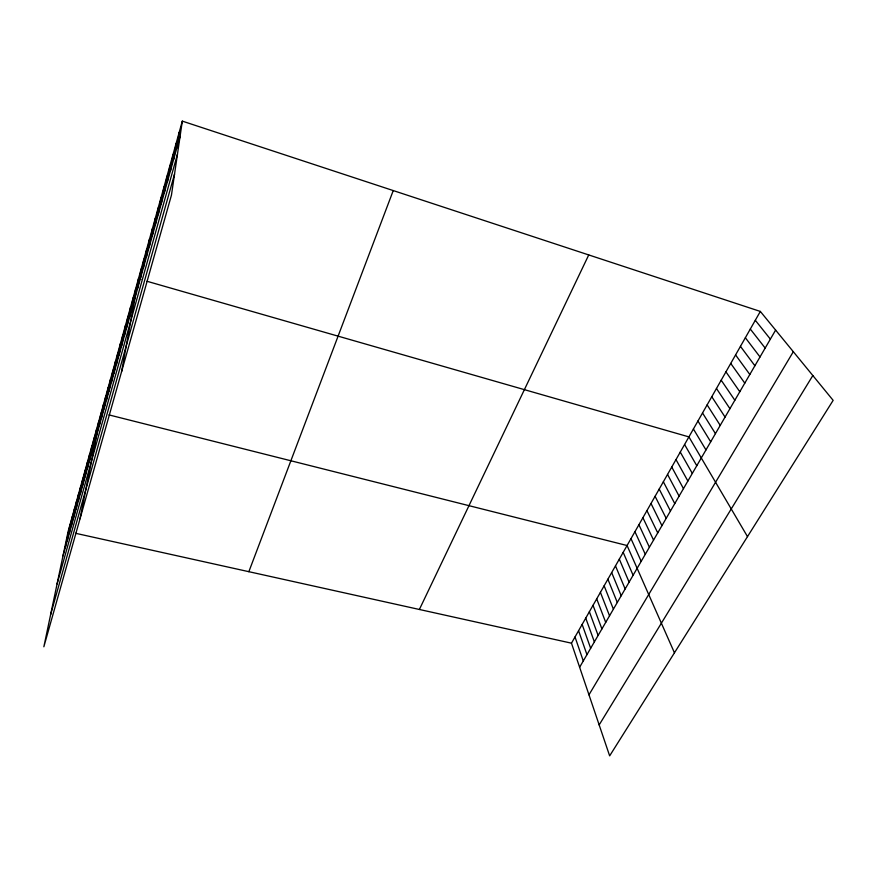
<?xml version="1.0" encoding="UTF-8"?>
<svg xmlns="http://www.w3.org/2000/svg" width="877" height="877" viewBox="0 0 877 877"><rect width="100%" height="100%" fill="white"/><g stroke="black" fill="none" stroke-linecap="round" stroke-linejoin="round"><path stroke-width="1.32" d="M182.317 121.125L171.453 195.143L43.85 646.788L68.088 531.637L182.317 121.125L760.337 311.434L833.15 400.361L609.658 755.875L571.475 643.181L760.337 311.434M176.858 147.895L179.193 132.328M173.679 159.307L176.113 143.433M170.522 170.609L173.043 154.44M167.397 181.802L170.017 165.336M164.306 192.885L167.014 176.134M161.236 203.859L164.032 186.834M158.2 214.733L161.083 197.435M155.196 225.51L158.167 207.926M152.225 236.176L155.262 218.329M149.276 246.744L152.401 228.645M146.349 257.213L149.55 238.862M143.455 267.584L146.733 248.98M140.583 277.856L143.949 259.011M121.552 371.749L138.434 278.809L140.89 279.511M137.744 288.04L141.175 268.954M132.219 307.827L135.803 288.292M129.544 317.441L133.183 297.687M126.88 326.968L130.596 307.005M124.238 336.417L128.02 316.246M119.042 355.064L122.944 334.488M121.629 345.779L125.477 325.411M116.466 364.262L120.434 343.499M111.401 382.427L115.49 361.291M113.922 373.383L117.956 352.433M108.891 391.394L113.045 370.072M103.957 409.099L108.211 387.426M106.413 400.285L110.623 378.787M99.09 426.507L103.464 404.494M101.513 417.847L105.832 395.998M94.321 443.63L98.794 421.289M79.993 518.866L101.118 412.924M89.618 460.469L94.19 437.809M91.953 452.083L96.481 429.587M84.992 477.022L89.673 454.078M87.294 468.778L91.921 445.976M78.206 501.359L83.019 477.987M80.454 493.312L85.212 470.072M82.712 485.2L87.437 462.102M73.767 517.255L78.667 493.608M75.97 509.34L80.837 485.825M67.244 540.627L72.265 516.608M69.404 532.898L74.381 509M71.574 525.104L76.518 501.337M65.106 548.3L70.171 524.15M62.98 555.908L180.081 136.363M57.082 583.939L177.461 154.209M50.592 614.777L174.534 174.128M248.849 571.694L393.247 190.572M419.381 609.482L588.741 254.933M579.631 667.244L775.619 330.103M588.971 694.825L793.312 351.71M599.166 724.917L812.826 375.542M75.532 533.282L571.475 643.181M108.945 414.898L627.077 545.527L674.457 652.806M147.007 281.276L688.916 436.899L747.5 536.614M755.305 320.28L770.368 339.125M750.306 329.05L765.172 348.07M745.362 337.744L760.008 356.95M740.451 346.371L754.889 365.753M735.573 354.933L749.813 374.479M730.738 363.429L744.781 383.139M725.948 371.848L739.793 391.723M721.19 380.201L734.838 400.241M716.465 388.5L729.927 408.682M711.784 396.722L725.06 417.068M707.136 404.889L720.225 425.378M702.532 412.979L715.435 433.622M697.949 421.015L710.688 441.8M693.411 428.985L705.963 449.912M684.575 444.518L696.776 465.709M680.267 452.083L692.315 473.405M675.992 459.592L687.875 481.034M671.749 467.046L683.468 488.621M667.54 474.435L679.094 496.13M663.363 481.78L674.764 503.595M659.208 489.07L670.456 511.006M655.097 496.305L666.18 518.351M651.008 503.497L661.938 525.652M646.941 510.622L657.728 532.887M642.907 517.704L653.551 540.079M638.905 524.731L649.397 547.215M634.937 531.714L645.286 554.297M630.991 538.642L641.197 561.335M623.185 552.357L633.106 575.246M619.326 559.142L629.105 582.12M615.49 565.884L625.137 588.949M611.675 572.571L621.201 595.735M607.893 579.215L617.287 602.466M604.143 585.814L613.396 609.153M600.416 592.359L609.537 615.786M596.711 598.87L605.711 622.374M593.027 605.327L601.907 628.919M589.377 611.74L598.125 635.419M585.748 618.121L594.376 641.876M582.142 624.446L590.649 648.278M578.568 630.738L586.954 654.648M575.016 636.976L583.282 660.962"/></g></svg>
